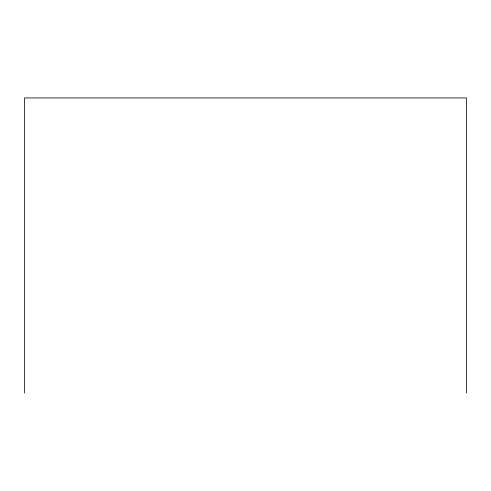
<?xml version="1.0" encoding="UTF-8"?>
<svg xmlns="http://www.w3.org/2000/svg" width="491" height="491" viewBox="0 0 491 491"><rect width="100%" height="100%" fill="white"/><g stroke="black" fill="none" stroke-linecap="round" stroke-linejoin="round"><path stroke-width="0.74" d="M466.45 393.076L466.45 97.924L24.55 97.924L24.55 393.076"/></g></svg>
